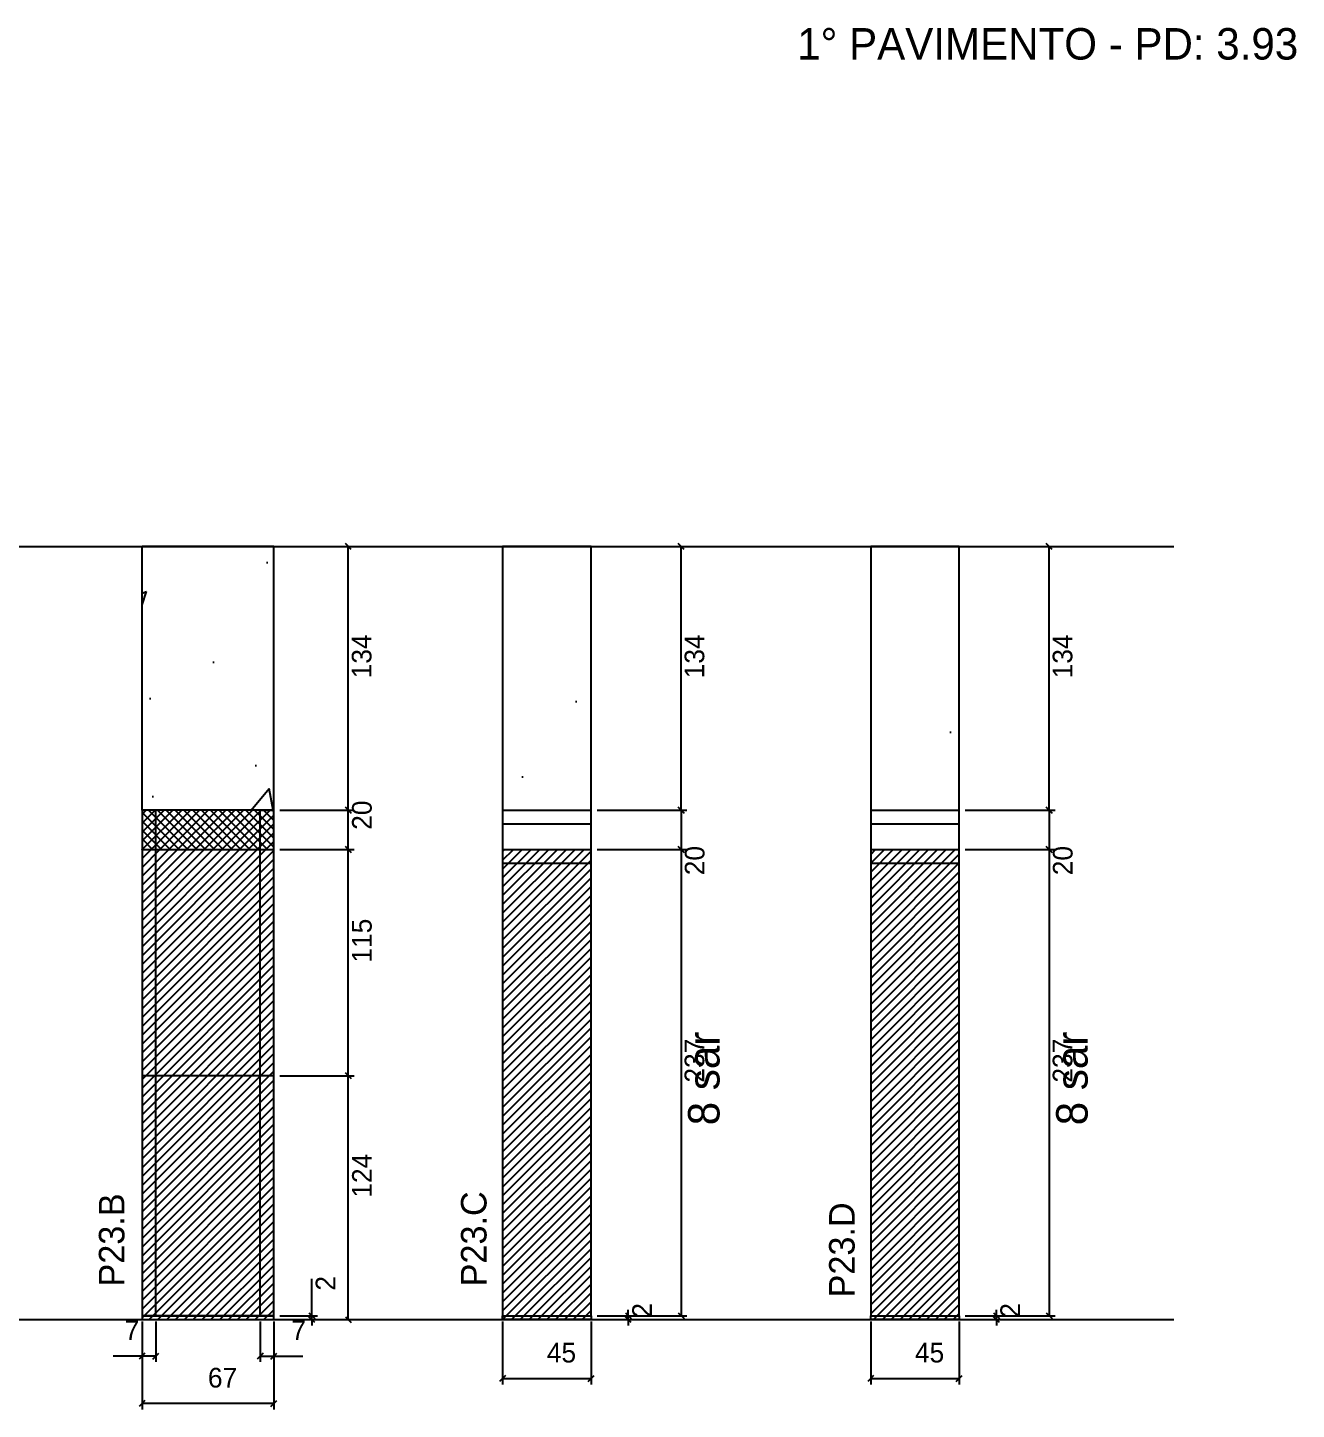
# Model space of a CAD drawing. Header units: metres. Extents: x 4736 to 6060, y 8614 to 9331.
# Drawn here: x 5415 to 6060, y 8614 to 9317 of the extents above; entities that cross this region are included whole.
import ezdxf

# ---------------------------------------------------------------- set-up
doc = ezdxf.new("R2010")
doc.units = ezdxf.units.M
for name, color, linetype in [('COTA', 7, 'Continuous'), ('Hachura', 7, 'Continuous'), ('NOMENCLATURA', 7, 'Continuous'), ('Nível', 7, 'Continuous'), ('Painéis', 7, 'Continuous'), ('SARR_2.2x7', 7, 'Continuous'), ('Texto Seção', 7, 'Continuous')]:
    doc.layers.add(name, color=color, linetype=linetype)

msp = doc.modelspace()

# ---------------------------------------------------------------- hatches: boundary and pattern name
at = {"layer": 'COTA'}
h = msp.add_hatch(dxfattribs=at)
h.set_pattern_fill('AR-CONC')
h.paths.add_polyline_path([(5539.96, 8919.08), (5539.96, 9053.08), (5472.96, 9053.08), (5472.96, 8919.08), (5539.96, 8919.08)])
h = msp.add_hatch(dxfattribs=at)
h.set_pattern_fill('AR-CONC')
h.paths.add_polyline_path([(5656.22, 8919.08), (5701.22, 8919.08), (5701.22, 9053.08), (5656.22, 9053.08), (5656.22, 8919.08)])
h = msp.add_hatch(dxfattribs=at)
h.set_pattern_fill('AR-CONC')
h.paths.add_polyline_path([(5843.31, 8919.08), (5888.31, 8919.08), (5888.31, 9053.08), (5843.31, 9053.08), (5843.31, 8919.08)])
at = {"layer": 'Hachura'}
h = msp.add_hatch(dxfattribs=at)
h.set_pattern_fill('ANSI37')
h.paths.add_polyline_path([(5539.96, 8919.08), (5472.96, 8919.08), (5472.96, 8899.08), (5539.96, 8899.08), (5539.96, 8919.08)])
h = msp.add_hatch(dxfattribs=at)
h.set_pattern_fill('ANSI31')
h.paths.add_polyline_path([(5539.96, 8660.08), (5539.96, 8899.08), (5472.96, 8899.08), (5472.96, 8660.08), (5539.96, 8660.08), (5539.96, 8660.08)])
h = msp.add_hatch(dxfattribs=at)
h.set_pattern_fill('ANSI31')
h.paths.add_polyline_path([(5701.22, 8660.08), (5701.22, 8899.08), (5656.22, 8899.08), (5656.22, 8660.08), (5701.22, 8660.08), (5701.22, 8660.08)])
h = msp.add_hatch(dxfattribs=at)
h.set_pattern_fill('ANSI31')
h.paths.add_polyline_path([(5888.31, 8660.08), (5888.31, 8899.08), (5843.31, 8899.08), (5843.31, 8660.08), (5888.31, 8660.08), (5888.31, 8660.08)])

# ---------------------------------------------------------------- linework, layer by layer
at = {"layer": 'COTA', "color": 0, "lineweight": 25}
for p, q in [((5579.3, 9051.58), (5576.3, 9054.58)), ((5748.45, 9051.58), (5745.45, 9054.58)), ((5935.54, 9051.58), (5932.54, 9054.58)), ((5579.3, 8917.58), (5576.3, 8920.58)), ((5576.3, 8920.58), (5579.3, 8917.58)), ((5745.45, 8920.58), (5748.45, 8917.58)), ((5748.45, 8917.58), (5745.45, 8920.58)), ((5935.54, 8917.58), (5932.54, 8920.58)), ((5932.54, 8920.58), (5935.54, 8917.58)), ((5576.3, 8900.58), (5579.3, 8897.58)), ((5579.3, 8897.58), (5576.3, 8900.58)), ((5745.45, 8900.58), (5748.45, 8897.58)), ((5748.45, 8897.58), (5745.45, 8900.58)), ((5932.54, 8900.58), (5935.54, 8897.58)), ((5935.54, 8897.58), (5932.54, 8900.58)), ((5579.3, 8782.58), (5576.3, 8785.58)), ((5576.3, 8785.58), (5579.3, 8782.58)), ((5557.72, 8663.58), (5560.72, 8660.58)), ((5560.72, 8658.58), (5557.72, 8661.58)), ((5576.3, 8661.58), (5579.3, 8658.58)), ((5718.63, 8663.58), (5721.63, 8660.58)), ((5721.63, 8658.58), (5718.63, 8661.58)), ((5745.45, 8663.58), (5748.45, 8660.58)), ((5905.72, 8663.58), (5908.72, 8660.58)), ((5908.72, 8658.58), (5905.72, 8661.58)), ((5932.54, 8663.58), (5935.54, 8660.58)), ((5474.46, 8643.07), (5471.46, 8640.07)), ((5478.46, 8640.07), (5481.46, 8643.07)), ((5534.46, 8643.07), (5531.46, 8640.07)), ((5538.46, 8640.07), (5541.46, 8643.07)), ((5657.72, 8631.69), (5654.72, 8628.69)), ((5699.72, 8628.69), (5702.72, 8631.69)), ((5844.81, 8631.69), (5841.81, 8628.69)), ((5886.81, 8628.69), (5889.81, 8631.69)), ((5474.46, 8618.97), (5471.46, 8615.97)), ((5538.46, 8615.97), (5541.46, 8618.97))]:
    msp.add_line(p, q, dxfattribs=at)
at = {"layer": 'COTA', "color": 241, "lineweight": 25}
for p, q in [((5539.96, 9053.08), (5472.96, 9053.08)), ((5472.96, 8919.08), (5472.96, 9053.08)), ((5539.96, 8919.08), (5539.96, 9053.08))]:
    msp.add_line(p, q, dxfattribs=at)
at = {"layer": 'COTA', "color": 4, "lineweight": 25}
for p, q in [((5542.96, 9053.08), (5580.8, 9053.08)), ((5577.8, 8919.08), (5577.8, 9053.08)), ((5704.22, 9053.08), (5749.95, 9053.08)), ((5746.95, 8919.08), (5746.95, 9053.08)), ((5891.31, 9053.08), (5937.04, 9053.08)), ((5934.04, 8919.08), (5934.04, 9053.08)), ((5542.96, 8919.08), (5580.8, 8919.08)), ((5542.96, 8919.08), (5580.8, 8919.08)), ((5577.8, 8899.08), (5577.8, 8919.08)), ((5704.22, 8919.08), (5749.95, 8919.08)), ((5704.22, 8919.08), (5749.95, 8919.08)), ((5746.95, 8919.08), (5746.95, 8899.08)), ((5891.31, 8919.08), (5937.04, 8919.08)), ((5891.31, 8919.08), (5937.04, 8919.08)), ((5934.04, 8919.08), (5934.04, 8899.08)), ((5542.96, 8899.08), (5580.8, 8899.08)), ((5542.96, 8899.08), (5580.8, 8899.08)), ((5577.8, 8784.08), (5577.8, 8899.08)), ((5704.22, 8899.08), (5749.95, 8899.08)), ((5704.22, 8899.08), (5749.95, 8899.08)), ((5746.95, 8899.08), (5746.95, 8875.87)), ((5746.95, 8899.08), (5746.95, 8662.08)), ((5891.31, 8899.08), (5937.04, 8899.08)), ((5891.31, 8899.08), (5937.04, 8899.08)), ((5934.04, 8899.08), (5934.04, 8875.87)), ((5934.04, 8899.08), (5934.04, 8662.08)), ((5542.96, 8784.08), (5580.8, 8784.08)), ((5542.96, 8784.08), (5580.8, 8784.08)), ((5577.8, 8660.08), (5577.8, 8784.08)), ((5559.22, 8662.08), (5559.22, 8680.89)), ((5542.96, 8662.08), (5562.22, 8662.08)), ((5559.22, 8660.08), (5559.22, 8662.08)), ((5704.22, 8662.08), (5723.13, 8662.08)), ((5704.22, 8662.08), (5749.95, 8662.08)), ((5720.13, 8662.08), (5720.13, 8665.08)), ((5720.13, 8660.08), (5720.13, 8662.08)), ((5891.31, 8662.08), (5910.22, 8662.08)), ((5891.31, 8662.08), (5937.04, 8662.08)), ((5907.22, 8662.08), (5907.22, 8665.08)), ((5907.22, 8660.08), (5907.22, 8662.08)), ((5472.96, 8659.08), (5472.96, 8614.47)), ((5472.96, 8657.08), (5472.96, 8638.57)), ((5479.96, 8659.08), (5479.96, 8638.57)), ((5532.96, 8659.08), (5532.96, 8638.57)), ((5539.96, 8659.08), (5539.96, 8614.47)), ((5539.96, 8657.08), (5539.96, 8638.57)), ((5542.96, 8660.08), (5562.22, 8660.08)), ((5542.96, 8660.08), (5580.8, 8660.08)), ((5559.22, 8660.08), (5559.22, 8657.08)), ((5656.22, 8659.08), (5656.22, 8627.19)), ((5701.22, 8659.08), (5701.22, 8627.19)), ((5704.22, 8660.08), (5723.13, 8660.08)), ((5720.13, 8660.08), (5720.13, 8657.08)), ((5843.31, 8659.08), (5843.31, 8627.19)), ((5888.31, 8659.08), (5888.31, 8627.19)), ((5891.31, 8660.08), (5910.22, 8660.08)), ((5907.22, 8660.08), (5907.22, 8657.08)), ((5472.96, 8641.57), (5458.23, 8641.57)), ((5479.96, 8641.57), (5472.96, 8641.57)), ((5532.96, 8641.57), (5539.96, 8641.57)), ((5539.96, 8641.57), (5554.69, 8641.57)), ((5656.22, 8630.19), (5701.22, 8630.19)), ((5843.31, 8630.19), (5888.31, 8630.19)), ((5539.96, 8617.47), (5472.96, 8617.47))]:
    msp.add_line(p, q, dxfattribs=at)
at = {"layer": 'COTA', "color": 241, "lineweight": 25}
for points in [[(5701.22, 8919.08), (5701.22, 9053.08), (5656.22, 9053.08), (5656.22, 8919.08)], [(5888.31, 8919.08), (5888.31, 9053.08), (5843.31, 9053.08), (5843.31, 8919.08)]]:
    msp.add_lwpolyline(points, dxfattribs=at)
at = {"layer": 'Nível', "color": 4, "lineweight": 25}
for p, q in [((5157.61, 9053.08), (5997.44, 9053.08)), ((5157.61, 8660.08), (5997.44, 8660.08))]:
    msp.add_line(p, q, dxfattribs=at)
at = {"layer": 'Painéis', "color": 200, "lineweight": 25}
for p, q in [((5472.96, 8919.08), (5472.96, 8660.08)), ((5539.96, 8919.08), (5472.96, 8919.08)), ((5539.96, 8660.08), (5539.96, 8919.08)), ((5656.22, 8919.08), (5656.22, 8662.08)), ((5656.22, 8919.08), (5701.22, 8919.08)), ((5701.22, 8662.08), (5701.22, 8919.08)), ((5843.31, 8919.08), (5843.31, 8662.08)), ((5843.31, 8919.08), (5888.31, 8919.08)), ((5888.31, 8662.08), (5888.31, 8919.08)), ((5472.96, 8899.08), (5539.96, 8899.08)), ((5656.22, 8899.08), (5701.22, 8899.08)), ((5843.31, 8899.08), (5888.31, 8899.08)), ((5539.96, 8784.08), (5472.96, 8784.08)), ((5472.96, 8662.08), (5539.96, 8662.08)), ((5656.22, 8662.08), (5701.22, 8662.08)), ((5843.31, 8662.08), (5888.31, 8662.08))]:
    msp.add_line(p, q, dxfattribs=at)
for points in [[(5539.96, 8662.08), (5472.96, 8662.08), (5472.96, 8660.08), (5539.96, 8660.08)], [(5656.22, 8662.08), (5701.22, 8662.08), (5701.22, 8660.08), (5656.22, 8660.08)], [(5843.31, 8662.08), (5888.31, 8662.08), (5888.31, 8660.08), (5843.31, 8660.08)]]:
    msp.add_lwpolyline(points, close=True, dxfattribs=at)
at = {"layer": 'SARR_2.2x7', "color": 40, "lineweight": 25}
for p, q in [((5479.96, 8919.08), (5472.96, 8919.08)), ((5479.96, 8899.08), (5479.96, 8919.08)), ((5532.96, 8899.08), (5532.96, 8919.08)), ((5532.96, 8919.08), (5539.96, 8919.08)), ((5656.22, 8912.08), (5701.22, 8912.08)), ((5843.31, 8912.08), (5888.31, 8912.08)), ((5479.96, 8784.08), (5479.96, 8899.08)), ((5532.96, 8784.08), (5532.96, 8899.08)), ((5656.22, 8892.08), (5701.22, 8892.08)), ((5843.31, 8892.08), (5888.31, 8892.08)), ((5479.96, 8662.08), (5479.96, 8784.08)), ((5532.96, 8662.08), (5532.96, 8784.08))]:
    msp.add_line(p, q, dxfattribs=at)

# ---------------------------------------------------------------- texts
at = {"layer": 'COTA', "color": 240, "lineweight": 25}
for s, p in [('134', (5589.58, 8986.08)), ('134', (5758.73, 8986.08)), ('134', (5945.82, 8986.08)), ('20', (5589.7, 8909.08)), ('20', (5758.85, 8885.98)), ('20', (5945.94, 8885.98)), ('115', (5589.69, 8841.58)), ('237', (5758.73, 8780.58)), ('237', (5945.82, 8780.58)), ('124', (5589.73, 8722.08)), ('2', (5571.22, 8674.83)), ('2', (5732.13, 8661.08)), ('2', (5919.22, 8661.08))]:
    msp.add_text(s, height=10, rotation=90, dxfattribs=at).set_placement(p)
for s, p in [('7', (5464.1, 8649.65)), ('7', (5548.83, 8649.65)), ('45', (5678.72, 8638.3)), ('45', (5865.81, 8638.3)), ('67', (5506.46, 8625.57))]:
    msp.add_text(s, height=10, dxfattribs=at).set_placement(p)
at = {"layer": 'NOMENCLATURA', "color": 2, "lineweight": 25}
msp.add_text('1° PAVIMENTO - PD: 3.93', height=16, dxfattribs=at).set_placement((5805.94, 9300.6))
at = {"layer": 'NOMENCLATURA', "color": 7, "lineweight": 25}
for p in [(5766.48, 8758.86), (5953.58, 8758.86)]:
    msp.add_text('8 sar', height=16, rotation=90, dxfattribs=at).set_placement(p)
at = {"layer": 'Texto Seção', "color": 7, "lineweight": 15}
for s, p in [('P23.B', (5464.02, 8676.91)), ('P23.C', (5648.07, 8676.99)), ('P23.D', (5835.16, 8671.37))]:
    msp.add_text(s, height=13, rotation=90, dxfattribs=at).set_placement(p)

doc.saveas('drawing.dxf')
